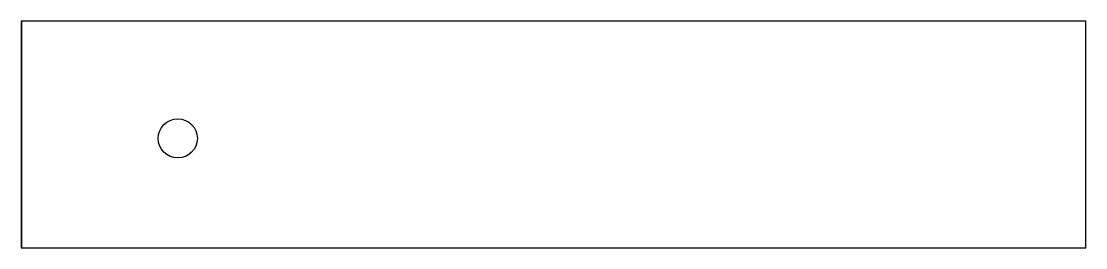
# Model space of a CAD drawing. Header units: inches. Extents: x 0 to 6.8, y 0.25 to 1.7.
import ezdxf

# ---------------------------------------------------------------- set-up
doc = ezdxf.new("R2010")
doc.units = ezdxf.units.IN
doc.layers.add('hrany', color=92, linetype='Continuous')

msp = doc.modelspace()

# ---------------------------------------------------------------- hatches: boundary and pattern name
at = {"layer": 'hrany', "lineweight": -3}
h = msp.add_hatch(dxfattribs=at)
h.set_pattern_fill('ANGLE', color=256)
h.set_pattern_definition([(0, (0, 0), (0, 6.985), [5.08, -1.905]), (90, (0, 0), (-6.985, 4e-16), [5.08, -1.905])])
h.paths.add_polyline_path([(6.8, 1.7), (0, 1.7), (0, 0.25), (6.8, 0.25)])
h.paths.add_polyline_path([(1.125, 0.95, -1), (0.875, 0.95, -1)], flags=16)

# ---------------------------------------------------------------- linework, layer by layer
msp.add_lwpolyline([(0, 0.25), (6.8, 0.25), (6.8, 1.7), (0, 1.7)], close=True, dxfattribs=at)
msp.add_circle((1, 0.95), 0.125, dxfattribs=at)

doc.saveas('drawing.dxf')
